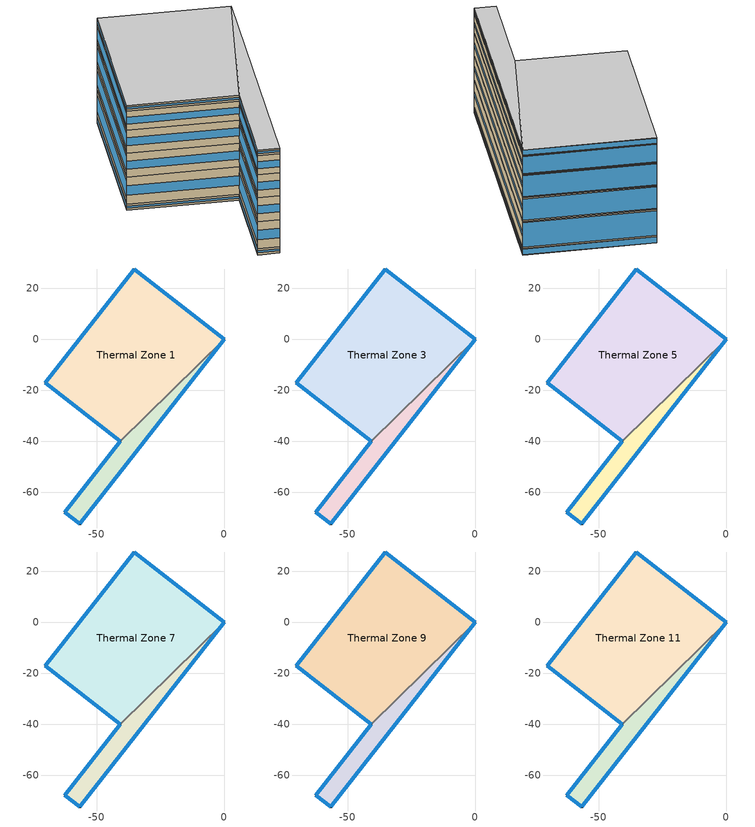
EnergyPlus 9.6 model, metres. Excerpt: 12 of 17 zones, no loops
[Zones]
Thermal Zone 1
 floor ground (ExtSlabCarpet): 0,0 -40.65,-40.01 -70.12,-16.99 -35.3,27.58 z0
 wall outside (Ext Wall): 0,0 -35.3,27.58 -70.12,-16.99 -40.65,-40.01 z0:2.4
 wall to Thermal Zone 2 (Interior Wall): -40.65,-40.01 0,0 z0:2.4
 window (Ext Window): -35.31,27.57 -70.12,-16.98 z0.52:1.88; -70.12,-16.99 -40.66,-40.01 z0.78:1.62; -0.01,0.01 -35.3,27.58 z0.12:2.28
Thermal Zone 2
 floor ground (ExtSlabCarpet): -62.44,-67.89 -40.65,-40.01 0,0 -56.6,-72.45 z0
 wall outside (Ext Wall): -40.65,-40.01 -62.44,-67.89 -56.6,-72.45 0,0 z0:2.4
 window (Ext Window): -40.66,-40.02 -62.43,-67.89 z0.52:1.88; -62.43,-67.9 -56.61,-72.44 z0.78:1.62; -56.6,-72.44 -0.01,-0.01 z1.07:1.33
Thermal Zone 3
 floor to Thermal Zone 1 (Interior Floor): 0,0 -40.65,-40.01 -70.12,-16.99 -35.3,27.58 z2.4
 wall outside (Ext Wall): 0,0 -35.3,27.58 -70.12,-16.99 -40.65,-40.01 z2.4:12.79
 wall to Thermal Zone 4 (Interior Wall): -40.65,-40.01 0,0 z2.4:12.79
 window (Ext Window): -35.31,27.57 -70.12,-16.98 z4.63:10.56; -70.12,-16.99 -40.66,-40.01 z5.78:9.41; -0.01,0.01 -35.3,27.58 z2.92:12.27
Thermal Zone 4
 floor to Thermal Zone 2 (Interior Floor): 0,0 -56.6,-72.45 -62.44,-67.89 -40.65,-40.01 z2.4
 wall outside (Ext Wall): -40.65,-40.01 -62.44,-67.89 -56.6,-72.45 0,0 z2.4:12.79
 window (Ext Window): -40.66,-40.02 -62.43,-67.89 z4.63:10.56; -62.43,-67.9 -56.61,-72.44 z5.78:9.41; -56.6,-72.44 -0.01,-0.01 z7.02:8.17
Thermal Zone 5
 floor to Thermal Zone 3 (Interior Floor): 0,0 -40.65,-40.01 -70.12,-16.99 -35.3,27.58 z12.79
 wall outside (Ext Wall): 0,0 -35.3,27.58 -70.12,-16.99 -40.65,-40.01 z12.79:21.89
 wall to Thermal Zone 6 (Interior Wall): -40.65,-40.01 0,0 z12.79:21.89
 window (Ext Window): -35.31,27.57 -70.12,-16.98 z14.75:19.93; -70.12,-16.99 -40.66,-40.01 z15.75:18.93; -0.01,0.01 -35.3,27.58 z13.24:21.43
Thermal Zone 6
 floor to Thermal Zone 4 (Interior Floor): 0,0 -56.6,-72.45 -62.44,-67.89 -40.65,-40.01 z12.79
 wall outside (Ext Wall): -40.65,-40.01 -62.44,-67.89 -56.6,-72.45 0,0 z12.79:21.89
 window (Ext Window): -40.66,-40.02 -62.43,-67.89 z14.75:19.93; -62.43,-67.9 -56.61,-72.44 z15.75:18.93; -56.6,-72.44 -0.01,-0.01 z16.84:17.84
Thermal Zone 7
 floor to Thermal Zone 5 (Interior Floor): 0,0 -40.65,-40.01 -70.12,-16.99 -35.3,27.58 z21.89
 wall outside (Ext Wall): 0,0 -35.3,27.58 -70.12,-16.99 -40.65,-40.01 z21.89:30.74
 wall to Thermal Zone 8 (Interior Wall): -40.65,-40.01 0,0 z21.89:30.74
 window (Ext Window): -35.31,27.57 -70.12,-16.98 z23.79:28.84; -70.12,-16.99 -40.66,-40.01 z24.77:27.86; -0.01,0.01 -35.3,27.58 z22.33:30.3
Thermal Zone 8
 floor to Thermal Zone 6 (Interior Floor): 0,0 -56.6,-72.45 -62.44,-67.89 -40.65,-40.01 z21.89
 wall outside (Ext Wall): -40.65,-40.01 -62.44,-67.89 -56.6,-72.45 0,0 z21.89:30.74
 window (Ext Window): -40.66,-40.02 -62.43,-67.89 z23.79:28.84; -62.43,-67.9 -56.61,-72.44 z24.77:27.86; -56.6,-72.44 -0.01,-0.01 z25.83:26.8
Thermal Zone 9
 floor to Thermal Zone 7 (Interior Floor): 0,0 -40.65,-40.01 -70.12,-16.99 -35.3,27.58 z30.74
 wall outside (Ext Wall): 0,0 -35.3,27.58 -70.12,-16.99 -40.65,-40.01 z30.74:38.03
 wall to Thermal Zone 10 (Interior Wall): -40.65,-40.01 0,0 z30.74:38.03
 window (Ext Window): -35.31,27.57 -70.12,-16.98 z32.31:36.46; -70.12,-16.99 -40.66,-40.01 z33.11:35.66; -0.01,0.01 -35.3,27.58 z31.1:37.67
Thermal Zone 10
 floor to Thermal Zone 8 (Interior Floor): 0,0 -56.6,-72.45 -62.44,-67.89 -40.65,-40.01 z30.74
 wall outside (Ext Wall): -40.65,-40.01 -62.44,-67.89 -56.6,-72.45 0,0 z30.74:38.03
 window (Ext Window): -40.66,-40.02 -62.43,-67.89 z32.31:36.46; -62.43,-67.9 -56.61,-72.44 z33.11:35.66; -56.6,-72.44 -0.01,-0.01 z33.98:34.79
Thermal Zone 11
 floor to Thermal Zone 9 (Interior Floor): 0,0 -40.65,-40.01 -70.12,-16.99 -35.3,27.58 z38.03
 wall outside (Ext Wall): 0,0 -35.3,27.58 -70.12,-16.99 -40.65,-40.01 z38.03:40.19
 wall to Thermal Zone 12 (Interior Wall): -40.65,-40.01 0,0 z38.03:40.19
 window (Ext Window): -35.31,27.57 -70.12,-16.98 z38.49:39.73; -70.12,-16.99 -40.66,-40.01 z38.73:39.49; -0.01,0.01 -35.3,27.58 z38.14:40.08
 ceiling to Thermal Zone 13 (Interior Ceiling): 0,0 -35.3,27.58 -70.12,-16.99 -40.65,-40.01 z40.19
Thermal Zone 12
 floor to Thermal Zone 10 (Interior Floor): 0,0 -56.6,-72.45 -62.44,-67.89 -40.65,-40.01 z38.03
 wall outside (Ext Wall): -40.65,-40.01 -62.44,-67.89 -56.6,-72.45 0,0 z38.03:40.19
 window (Ext Window): -40.66,-40.02 -62.43,-67.89 z38.49:39.73; -62.43,-67.9 -56.61,-72.44 z38.73:39.49; -56.6,-72.44 -0.01,-0.01 z38.99:39.23
 ceiling to Thermal Zone 14 (Interior Ceiling): 0,0 -40.65,-40.01 -62.44,-67.89 -56.6,-72.45 z40.19
[Building]
Building 1: North Axis {deg}=-0
[Site:Location]
Washington Dc Dulles IntL Ar: Latitude {deg}=38.98; Longitude {deg}=-77.47; Time Zone {hr}=-5; Elevation {m}=82
[SizingPeriod:DesignDay] Month=7; Day of Month=21; Day Type=SummerDesignDay; Daily Dry-Bulb Temperature Range {deltaC}=14.4; Dry-Bulb Temperature Range Modifier Type=DefaultMultipliers; Barometric Pressure {Pa}=86790; Wind Speed {m/s}=5; Wind Direction {deg}=340; Rain Indicator=No; Snow Indicator=No; Daylight Saving Time Indicator=No; Solar Model Indicator=ASHRAETau; ASHRAE Clear Sky Optical Depth for Beam Irradiance (taub)=0.339; ASHRAE Clear Sky Optical Depth for Diffuse Irradiance (taud)=2.366; Begin Environment Reset Mode=FullResetAtBeginEnvironment
Name | Maximum Dry-Bulb Temperature {C} | Humidity Condition Type | Wetbulb or DewPoint at Maximum Dry-Bulb {C} | Enthalpy at Maximum Dry-Bulb {J/kg}
SALT-LAKE-CITY-IAP Ann Clg .4% Condns DB=>MWB | 36.5 | Wetbulb | 17.1
SALT-LAKE-CITY-IAP Ann Clg .4% Condns DP=>MDB | 22.5 | Dewpoint | 15.6
SALT-LAKE-CITY-IAP Ann Clg .4% Condns Enth=>MDB | 30.8 | Enthalpy |  | 59300
SALT-LAKE-CITY-IAP Ann Clg .4% Condns WB=>MDB | 31.2 | Wetbulb | 19
[Material] Thermal Absorptance=0.9
Name | Roughness | Thickness m | Conductivity W/m-K | Density kg/m3 | Specific Heat J/kg-K | Solar Absorptance | Visible Absorptance
wall concrete | MediumRough | 0.03 | 0.5 | 2243 | 837 | 0.65 | 0.65
Wall Insulation [18] | MediumRough | 0.1693 | 0.049 | 265 | 836.8 | 0.7 | 0.7
F16 Acoustic tile | MediumSmooth | 0.0191 | 0.06 | 368 | 590 | 0.3 | 0.3
M11 100mm lightweight concrete | MediumRough | 0.1016 | 0.53 | 1280 | 840 | 0.5 | 0.5
MAT-CC05 4 HW CONCRETE | Rough | 0.1016 | 1.311 | 2240 | 836.8 | 0.85 | 0.85
G01a 19mm gypsum board | MediumSmooth | 0.019 | 0.16 | 800 | 1090 | 0.4 | 0.4
[Material:AirGap]
Name | Thermal Resistance m2-K/W
F04 Wall air space resistance | 0.15
F05 Ceiling air space resistance | 0.18
[Material:NoMass]
CP02 CARPET PAD: Roughness=Smooth; Thermal Resistance m2-K/W=0.1; Thermal Absorptance=0.9; Solar Absorptance=0.8; Visible Absorptance=0.8
[WindowMaterial:SimpleGlazingSystem]
Window Material Simple Glazing System: U-Factor W/m2-K=1.8; Solar Heat Gain Coefficient=0.3
[Construction]
Ext Wall: wall concrete, Wall Insulation [18]
Ext Window: Window Material Simple Glazing System
ExtSlabCarpet: MAT-CC05 4 HW CONCRETE, CP02 CARPET PAD
Interior Ceiling: M11 100mm lightweight concrete, F05 Ceiling air space resistance, F16 Acoustic tile
Interior Floor: F16 Acoustic tile, F05 Ceiling air space resistance, M11 100mm lightweight concrete
Interior Wall: G01a 19mm gypsum board, F04 Wall air space resistance, G01a 19mm gypsum board
[Zone]
Thermal Zone 1; Thermal Zone 2: 218, 0, 0, 0, , 1, , , , , , Yes
Thermal Zone 3; Thermal Zone 4: 218, 0, 0, 2.4, , 1, , , , , , Yes
Thermal Zone 5; Thermal Zone 6: 218, 0, 0, 12.79, , 1, , , , , , Yes
Thermal Zone 7; Thermal Zone 8: 218, 0, 0, 21.89, , 1, , , , , , Yes
Thermal Zone 9; Thermal Zone 10: 218, 0, 0, 30.74, , 1, , , , , , Yes
Thermal Zone 11; Thermal Zone 12: 218, 0, 0, 38.03, , 1, , , , , , Yes
[AvailabilityManager:Scheduled] Schedule=Always On Discrete
VAV with Reheat 1 Availability Manager; Air Loop HVAC Outdoor Air System 1 Availability Manager
[Schedule:Constant]
Always On Discrete: Hourly Value=1
